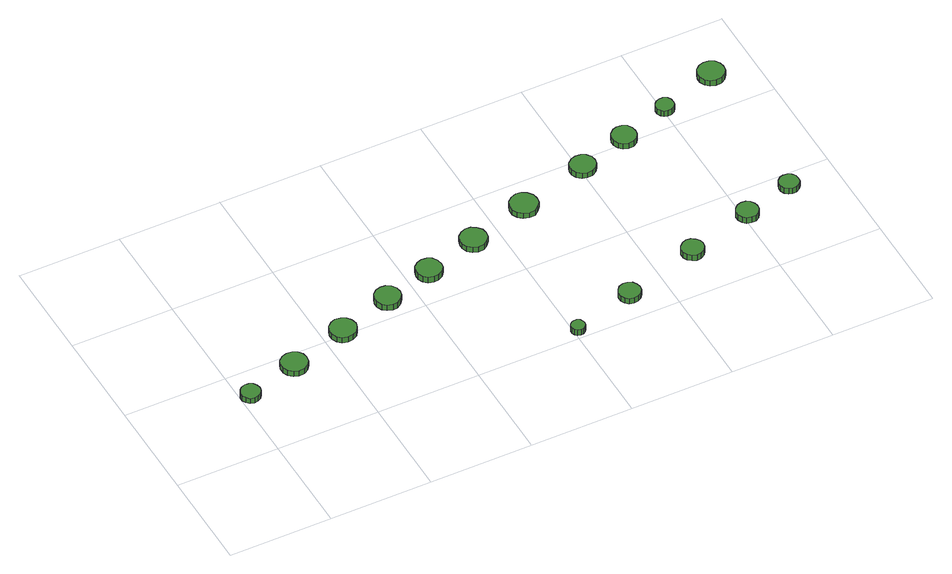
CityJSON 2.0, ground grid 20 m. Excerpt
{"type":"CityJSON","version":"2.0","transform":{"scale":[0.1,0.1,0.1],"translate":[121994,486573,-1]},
"CityObjects":{
"tree1":{"type":"SolitaryVegetationObject","attributes":{"function":"something"},"geometry":[{"type":"MultiSurface","lod":"1","boundaries":[[[0,1,2,3,4,5,6,7,8,9,10,11,12,13,14]],[[15,16,17,18,19,20,21,22,23,24,25,26,27,28,29]],[[0,29,28,1]],[[1,28,27,2]],[[2,27,26,3]],[[3,26,25,4]],[[4,25,24,5]],[[5,24,23,6]],[[6,23,22,7]],[[7,22,21,8]],[[8,21,20,9]],[[9,20,19,10]],[[10,19,18,11]],[[11,18,17,12]],[[12,17,16,13]],[[13,16,15,14]],[[14,15,29,0]]]}]},
"tree2":{"type":"SolitaryVegetationObject","attributes":{"function":"something"},"geometry":[{"type":"MultiSurface","lod":"1","boundaries":[[[30,31,32,33,34,35,36,37,38,39,40,41,42,43,44]],[[45,46,47,48,49,50,51,52,53,54,55,56,57,58,59]],[[30,59,58,31]],[[31,58,57,32]],[[32,57,56,33]],[[33,56,55,34]],[[34,55,54,35]],[[35,54,53,36]],[[36,53,52,37]],[[37,52,51,38]],[[38,51,50,39]],[[39,50,49,40]],[[40,49,48,41]],[[41,48,47,42]],[[42,47,46,43]],[[43,46,45,44]],[[44,45,59,30]]]}]},
"tree3":{"type":"SolitaryVegetationObject","attributes":{"function":"something"},"geometry":[{"type":"MultiSurface","lod":"1","boundaries":[[[60,61,62,63,64,65,66,67,68,69,70,71,72,73,74]],[[75,76,77,78,79,80,81,82,83,84,85,86,87,88,89]],[[60,89,88,61]],[[61,88,87,62]],[[62,87,86,63]],[[63,86,85,64]],[[64,85,84,65]],[[65,84,83,66]],[[66,83,82,67]],[[67,82,81,68]],[[68,81,80,69]],[[69,80,79,70]],[[70,79,78,71]],[[71,78,77,72]],[[72,77,76,73]],[[73,76,75,74]],[[74,75,89,60]]]}]},
"tree4":{"type":"SolitaryVegetationObject","attributes":{"function":"something"},"geometry":[{"type":"MultiSurface","lod":"1","boundaries":[[[90,91,92,93,94,95,96,97,98,99,100,101,102,103,104]],[[105,106,107,108,109,110,111,112,113,114,115,116,117,118,119]],[[90,119,118,91]],[[91,118,117,92]],[[92,117,116,93]],[[93,116,115,94]],[[94,115,114,95]],[[95,114,113,96]],[[96,113,112,97]],[[97,112,111,98]],[[98,111,110,99]],[[99,110,109,100]],[[100,109,108,101]],[[101,108,107,102]],[[102,107,106,103]],[[103,106,105,104]],[[104,105,119,90]]]}]},
"tree5":{"type":"SolitaryVegetationObject","attributes":{"function":"something"},"geometry":[{"type":"MultiSurface","lod":"1","boundaries":[[[120,121,122,123,124,125,126,127,128,129,130,131,132,133,134]],[[135,136,137,138,139,140,141,142,143,144,145,146,147,148,149]],[[120,149,148,121]],[[121,148,147,122]],[[122,147,146,123]],[[123,146,145,124]],[[124,145,144,125]],[[125,144,143,126]],[[126,143,142,127]],[[127,142,141,128]],[[128,141,140,129]],[[129,140,139,130]],[[130,139,138,131]],[[131,138,137,132]],[[132,137,136,133]],[[133,136,135,134]],[[134,135,149,120]]]}]},
"tree6":{"type":"SolitaryVegetationObject","attributes":{"function":"something"},"geometry":[{"type":"MultiSurface","lod":"1","boundaries":[[[150,151,152,153,154,155,156,157,158,159,160,161,162,163,164]],[[165,166,167,168,169,170,171,172,173,174,175,176,177,178,179]],[[150,179,178,151]],[[151,178,177,152]],[[152,177,176,153]],[[153,176,175,154]],[[154,175,174,155]],[[155,174,173,156]],[[156,173,172,157]],[[157,172,171,158]],[[158,171,170,159]],[[159,170,169,160]],[[160,169,168,161]],[[161,168,167,162]],[[162,167,166,163]],[[163,166,165,164]],[[164,165,179,150]]]}]},
"tree7":{"type":"SolitaryVegetationObject","attributes":{"function":"something"},"geometry":[{"type":"MultiSurface","lod":"1","boundaries":[[[180,181,182,183,184,185,186,187,188,189,190,191,192,193,194]],[[195,196,197,198,199,200,201,202,203,204,205,206,207,208,209]],[[180,209,208,181]],[[181,208,207,182]],[[182,207,206,183]],[[183,206,205,184]],[[184,205,204,185]],[[185,204,203,186]],[[186,203,202,187]],[[187,202,201,188]],[[188,201,200,189]],[[189,200,199,190]],[[190,199,198,191]],[[191,198,197,192]],[[192,197,196,193]],[[193,196,195,194]],[[194,195,209,180]]]}]},
"tree8":{"type":"SolitaryVegetationObject","attributes":{"function":"something"},"geometry":[{"type":"MultiSurface","lod":"1","boundaries":[[[210,211,212,213,214,215,216,217,218,219,220,221,222,223,224]],[[225,226,227,228,229,230,231,232,233,234,235,236,237,238,239]],[[210,239,238,211]],[[211,238,237,212]],[[212,237,236,213]],[[213,236,235,214]],[[214,235,234,215]],[[215,234,233,216]],[[216,233,232,217]],[[217,232,231,218]],[[218,231,230,219]],[[219,230,229,220]],[[220,229,228,221]],[[221,228,227,222]],[[222,227,226,223]],[[223,226,225,224]],[[224,225,239,210]]]}]},
"tree9":{"type":"SolitaryVegetationObject","attributes":{"function":"something"},"geometry":[{"type":"MultiSurface","lod":"1","boundaries":[[[240,241,242,243,244,245,246,247,248,249,250,251,252,253,254]],[[255,256,257,258,259,260,261,262,263,264,265,266,267,268,269]],[[240,269,268,241]],[[241,268,267,242]],[[242,267,266,243]],[[243,266,265,244]],[[244,265,264,245]],[[245,264,263,246]],[[246,263,262,247]],[[247,262,261,248]],[[248,261,260,249]],[[249,260,259,250]],[[250,259,258,251]],[[251,258,257,252]],[[252,257,256,253]],[[253,256,255,254]],[[254,255,269,240]]]}]},
"tree10":{"type":"SolitaryVegetationObject","attributes":{"function":"something"},"geometry":[{"type":"MultiSurface","lod":"1","boundaries":[[[270,271,272,273,274,275,276,277,278,279,280,281,282,283,284]],[[285,286,287,288,289,290,291,292,293,294,295,296,297,298,299]],[[270,299,298,271]],[[271,298,297,272]],[[272,297,296,273]],[[273,296,295,274]],[[274,295,294,275]],[[275,294,293,276]],[[276,293,292,277]],[[277,292,291,278]],[[278,291,290,279]],[[279,290,289,280]],[[280,289,288,281]],[[281,288,287,282]],[[282,287,286,283]],[[283,286,285,284]],[[284,285,299,270]]]}]},
"tree11":{"type":"SolitaryVegetationObject","attributes":{"function":"something"},"geometry":[{"type":"MultiSurface","lod":"1","boundaries":[[[300,301,302,303,304,305,306,307,308,309,310,311,312,313,314]],[[315,316,317,318,319,320,321,322,323,324,325,326,327,328,329]],[[300,329,328,301]],[[301,328,327,302]],[[302,327,326,303]],[[303,326,325,304]],[[304,325,324,305]],[[305,324,323,306]],[[306,323,322,307]],[[307,322,321,308]],[[308,321,320,309]],[[309,320,319,310]],[[310,319,318,311]],[[311,318,317,312]],[[312,317,316,313]],[[313,316,315,314]],[[314,315,329,300]]]}]},
"tree12":{"type":"SolitaryVegetationObject","attributes":{"function":"something"},"geometry":[{"type":"MultiSurface","lod":"1","boundaries":[[[330,331,332,333,334,335,336,337,338,339,340,341,342,343,344]],[[345,346,347,348,349,350,351,352,353,354,355,356,357,358,359]],[[330,359,358,331]],[[331,358,357,332]],[[332,357,356,333]],[[333,356,355,334]],[[334,355,354,335]],[[335,354,353,336]],[[336,353,352,337]],[[337,352,351,338]],[[338,351,350,339]],[[339,350,349,340]],[[340,349,348,341]],[[341,348,347,342]],[[342,347,346,343]],[[343,346,345,344]],[[344,345,359,330]]]}]},
"tree13":{"type":"SolitaryVegetationObject","attributes":{"function":"something"},"geometry":[{"type":"MultiSurface","lod":"1","boundaries":[[[360,361,362,363,364,365,366,367,368,369,370,371,372,373,374]],[[375,376,377,378,379,380,381,382,383,384,385,386,387,388,389]],[[360,389,388,361]],[[361,388,387,362]],[[362,387,386,363]],[[363,386,385,364]],[[364,385,384,365]],[[365,384,383,366]],[[366,383,382,367]],[[367,382,381,368]],[[368,381,380,369]],[[369,380,379,370]],[[370,379,378,371]],[[371,378,377,372]],[[372,377,376,373]],[[373,376,375,374]],[[374,375,389,360]]]}]},
"tree14":{"type":"SolitaryVegetationObject","attributes":{"function":"something"},"geometry":[{"type":"MultiSurface","lod":"1","boundaries":[[[390,391,392,393,394,395,396,397,398,399,400,401,402,403,404]],[[405,406,407,408,409,410,411,412,413,414,415,416,417,418,419]],[[390,419,418,391]],[[391,418,417,392]],[[392,417,416,393]],[[393,416,415,394]],[[394,415,414,395]],[[395,414,413,396]],[[396,413,412,397]],[[397,412,411,398]],[[398,411,410,399]],[[399,410,409,400]],[[400,409,408,401]],[[401,408,407,402]],[[402,407,406,403]],[[403,406,405,404]],[[404,405,419,390]]]}]},
"tree15":{"type":"SolitaryVegetationObject","attributes":{"function":"something"},"geometry":[{"type":"MultiSurface","lod":"1","boundaries":[[[420,421,422,423,424,425,426,427,428,429,430,431,432,433,434]],[[435,436,437,438,439,440,441,442,443,444,445,446,447,448,449]],[[420,449,448,421]],[[421,448,447,422]],[[422,447,446,423]],[[423,446,445,424]],[[424,445,444,425]],[[425,444,443,426]],[[426,443,442,427]],[[427,442,441,428]],[[428,441,440,429]],[[429,440,439,430]],[[430,439,438,431]],[[431,438,437,432]],[[432,437,436,433]],[[433,436,435,434]],[[434,435,449,420]]]}]},
"tree16":{"type":"SolitaryVegetationObject","attributes":{"function":"something"},"geometry":[{"type":"MultiSurface","lod":"1","boundaries":[[[450,451,452,453,454,455,456,457,458,459,460,461,462,463,464]],[[465,466,467,468,469,470,471,472,473,474,475,476,477,478,479]],[[450,479,478,451]],[[451,478,477,452]],[[452,477,476,453]],[[453,476,475,454]],[[454,475,474,455]],[[455,474,473,456]],[[456,473,472,457]],[[457,472,471,458]],[[458,471,470,459]],[[459,470,469,460]],[[460,469,468,461]],[[461,468,467,462]],[[462,467,466,463]],[[463,466,465,464]],[[464,465,479,450]]]}]}
},
"vertices":[
[39,141,17],[37,149,17],[33,155,17],[26,159,17],[18,160,17],[10,157,17],[5,152,17],[1,145,17],[1,137,17],[5,130,17],[10,124,17],[18,122,17],[26,123,17],[33,127,17],[37,133,17],[37,133,5],[33,127,5],[26,123,5],[18,122,5],[10,124,5],[5,130,5],[1,137,5],[1,145,5],[5,152,5],[10,157,5],[18,160,5],[26,159,5],[33,155,5],[37,149,5],[39,141,5],
[148,171,17],[146,182,17],[140,190,17],[131,195,17],[120,196,17],[110,193,17],[102,186,17],[98,177,17],[98,166,17],[102,156,17],[110,149,17],[120,146,17],[131,147,17],[140,152,17],[146,161,17],[146,161,5],[140,152,5],[131,147,5],[120,146,5],[110,149,5],[102,156,5],[98,166,5],[98,177,5],[102,186,5],[110,193,5],[120,196,5],[131,195,5],[140,190,5],[146,182,5],[148,171,5],
[265,207,17],[262,218,17],[256,226,17],[247,231,17],[236,233,17],[226,229,17],[218,222,17],[214,212,17],[214,202,17],[218,192,17],[226,185,17],[236,182,17],[247,183,17],[256,188,17],[262,197,17],[262,197,5],[256,188,5],[247,183,5],[236,182,5],[226,185,5],[218,192,5],[214,202,5],[214,212,5],[218,222,5],[226,229,5],[236,233,5],[247,231,5],[256,226,5],[262,218,5],[265,207,5],
[371,242,18],[369,252,18],[363,261,18],[354,266,18],[344,267,18],[334,264,18],[326,257,18],[322,247,18],[322,237,18],[326,227,18],[334,220,18],[344,217,18],[354,218,18],[363,224,18],[369,232,18],[369,232,5],[363,224,5],[354,218,5],[344,217,5],[334,220,5],[326,227,5],[322,237,5],[322,247,5],[326,257,5],[334,264,5],[344,267,5],[354,266,5],[363,261,5],[369,252,5],[371,242,5],
[468,270,18],[466,280,18],[460,289,18],[451,294,18],[441,295,18],[431,292,18],[423,285,18],[419,275,18],[419,265,18],[423,256,18],[431,249,18],[441,246,18],[451,247,18],[460,252,18],[466,260,18],[466,260,5],[460,252,5],[451,247,5],[441,246,5],[431,249,5],[423,256,5],[419,265,5],[419,275,5],[423,285,5],[431,292,5],[441,295,5],[451,294,5],[460,289,5],[466,280,5],[468,270,5],
[622,20,18],[621,25,18],[618,30,18],[613,33,18],[608,33,18],[602,32,18],[598,28,18],[596,23,18],[596,17,18],[598,12,18],[602,8,18],[608,7,18],[613,7,18],[618,10,18],[621,15,18],[621,15,5],[618,10,5],[613,7,5],[608,7,5],[602,8,5],[598,12,5],[596,17,5],[596,23,5],[598,28,5],[602,32,5],[608,33,5],[613,33,5],[618,30,5],[621,25,5],[622,20,5],
[575,303,17],[573,314,17],[566,322,17],[557,328,17],[546,329,17],[536,325,17],[528,318,17],[524,308,17],[524,298,17],[528,288,17],[536,281,17],[546,277,17],[557,278,17],[566,284,17],[573,292,17],[573,292,5],[566,284,5],[557,278,5],[546,277,5],[536,281,5],[528,288,5],[524,298,5],[524,308,5],[528,318,5],[536,325,5],[546,329,5],[557,328,5],[566,322,5],[573,314,5],[575,303,5],
[751,55,18],[749,63,18],[744,71,18],[736,75,18],[728,76,18],[719,73,18],[713,67,18],[709,59,18],[709,50,18],[713,42,18],[719,36,18],[728,34,18],[736,35,18],[744,39,18],[749,46,18],[749,46,6],[744,39,6],[736,35,6],[728,34,6],[719,36,6],[713,42,6],[709,50,6],[709,59,6],[713,67,6],[719,73,6],[728,76,6],[736,75,6],[744,71,6],[749,63,6],[751,55,6],
[695,339,17],[693,350,17],[686,359,17],[677,365,17],[666,366,17],[655,362,17],[647,355,17],[642,345,17],[642,333,17],[647,323,17],[655,316,17],[666,312,17],[677,313,17],[686,319,17],[693,328,17],[693,328,5],[686,319,5],[677,313,5],[666,312,5],[655,316,5],[647,323,5],[642,333,5],[642,345,5],[647,355,5],[655,362,5],[666,366,5],[677,365,5],[686,359,5],[693,350,5],[695,339,5],
[901,101,18],[899,109,18],[894,116,18],[886,121,18],[877,122,18],[869,119,18],[862,113,18],[858,105,18],[858,96,18],[862,88,18],[869,82,18],[877,79,18],[886,80,18],[894,85,18],[899,92,18],[899,92,5],[894,85,5],[886,80,5],[877,79,5],[869,82,5],[862,88,5],[858,96,5],[858,105,5],[862,113,5],[869,119,5],[877,122,5],[886,121,5],[894,116,5],[899,109,5],[901,101,5],
[831,378,17],[829,388,17],[823,396,17],[814,401,17],[804,402,17],[794,399,17],[786,392,17],[782,383,17],[782,373,17],[786,364,17],[794,357,17],[804,354,17],[814,355,17],[823,360,17],[829,368,17],[829,368,5],[823,360,5],[814,355,5],[804,354,5],[794,357,5],[786,364,5],[782,373,5],[782,383,5],[786,392,5],[794,399,5],[804,402,5],[814,401,5],[823,396,5],[829,388,5],[831,378,5],
[927,407,20],[925,417,20],[920,425,20],[911,430,20],[901,431,20],[892,428,20],[885,421,20],[881,412,20],[881,403,20],[885,394,20],[892,387,20],[901,384,20],[911,385,20],[920,390,20],[925,398,20],[925,398,7],[920,390,7],[911,385,7],[901,384,7],[892,387,7],[885,394,7],[881,403,7],[881,412,7],[885,421,7],[892,428,7],[901,431,7],[911,430,7],[920,425,7],[925,417,7],[927,407,7],
[1030,140,18],[1028,148,18],[1023,156,18],[1016,160,18],[1007,161,18],[998,158,18],[992,152,18],[988,144,18],[988,135,18],[992,127,18],[998,121,18],[1007,119,18],[1016,119,18],[1023,124,18],[1028,131,18],[1028,131,5],[1023,124,5],[1016,119,5],[1007,119,5],[998,121,5],[992,127,5],[988,135,5],[988,144,5],[992,152,5],[998,158,5],[1007,161,5],[1016,160,5],[1023,156,5],[1028,148,5],[1030,140,5],
[1019,439,23],[1018,446,23],[1014,452,23],[1007,456,23],[1000,456,23],[993,454,23],[988,449,23],[985,443,23],[985,435,23],[988,429,23],[993,424,23],[1000,422,23],[1007,423,23],[1014,426,23],[1018,432,23],[1018,432,10],[1014,426,10],[1007,423,10],[1000,422,10],[993,424,10],[988,429,10],[985,435,10],[985,443,10],[988,449,10],[993,454,10],[1000,456,10],[1007,456,10],[1014,452,10],[1018,446,10],[1019,439,10],
[1126,169,18],[1125,177,18],[1120,183,18],[1113,187,18],[1105,188,18],[1098,186,18],[1092,180,18],[1089,173,18],[1089,165,18],[1092,158,18],[1098,153,18],[1105,150,18],[1113,151,18],[1120,155,18],[1125,161,18],[1125,161,5],[1120,155,5],[1113,151,5],[1105,150,5],[1098,153,5],[1092,158,5],[1089,165,5],[1089,173,5],[1092,180,5],[1098,186,5],[1105,188,5],[1113,187,5],[1120,183,5],[1125,177,5],[1126,169,5],
[1137,473,27],[1135,483,27],[1129,492,27],[1120,497,27],[1109,498,27],[1099,495,27],[1091,488,27],[1087,478,27],[1087,468,27],[1091,458,27],[1099,451,27],[1109,448,27],[1120,449,27],[1129,454,27],[1135,462,27],[1135,462,14],[1129,454,14],[1120,449,14],[1109,448,14],[1099,451,14],[1091,458,14],[1087,468,14],[1087,478,14],[1091,488,14],[1099,495,14],[1109,498,14],[1120,497,14],[1129,492,14],[1135,483,14],[1137,473,14]
]}
